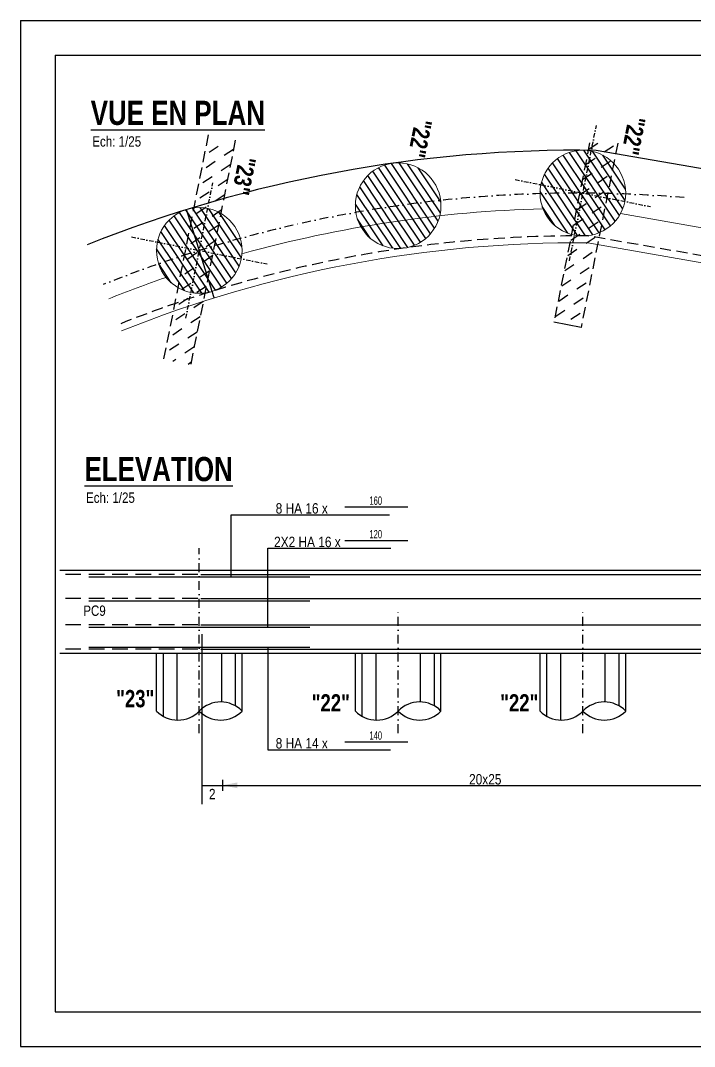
# Model space of a CAD drawing. Header units: centimetres. Extents: x 20328 to 51171, y -21855 to -16644.
# Drawn here: x 39324 to 40301, y -18525 to -17040 of the extents above; entities that cross this region are included whole.
import ezdxf
from ezdxf.enums import TextEntityAlignment as Align

# ---------------------------------------------------------------- set-up
doc = ezdxf.new("R2010")
doc.units = ezdxf.units.CM
doc.header["$LTSCALE"] = 25.4
doc.linetypes.add('CACHEX2', pattern=[19.05, 12.7, -6.35])
doc.linetypes.add('TIRETPTX2', pattern=[50.8, 25.4, -12.7, 0, -12.7])
for name, color, linetype in [('01_cote_gen', 4, 'Continuous'), ('01_fenetres', 171, 'Continuous'), ('01_linteaux', 2, 'Continuous'), ('01_murs_sup', 2, 'CACHEX2'), ('01_poch_murs', 253, 'Continuous'), ('01_texte', 230, 'Continuous')]:
    doc.layers.add(name, color=color, linetype=linetype)
doc.layers.add('01_murs_coup', color=5, linetype='Continuous', lineweight=60)
doc.layers.add('01_PIEUX', color=5, linetype='Continuous', lineweight=60)
doc.styles.add('impact', font='impact.ttf')
doc.styles.add('MATTE_TXT', font='arial.ttf')
doc.styles.add('STYLE2', font='ARIALN.TTF')

msp = doc.modelspace()

# ---------------------------------------------------------------- hatches: boundary and pattern name
at = {"layer": '01_murs_sup'}
h = msp.add_hatch(dxfattribs=at)
h.set_pattern_fill('DASH', color=256, scale=5, angle=33.73111)
h.set_pattern_definition([(33.73111, (60876.027, -22226.338), (4.387162, 22.017812), [15.875, -15.875])])
h.paths.add_polyline_path([(40672.47, -17399.46), (40687.49, -17371.2), (40452.23, -17246.23), (40445.7, -17279)])
h.paths.add_polyline_path([(39635.57, -17213.64), (39594.85, -17213.32), (39531.63, -17530.61), (39570.86, -17538.43)])
h.paths.add_polyline_path([(40402.2, -17219.66), (40332.96, -17219.11), (40445.7, -17279), (40452.23, -17246.23)])
h.paths.add_polyline_path([(40189.4, -17217.99), (40148.68, -17217.67), (40096.99, -17477.05), (40136.22, -17484.86)])
at = {"layer": '01_poch_murs'}
h = msp.add_hatch(dxfattribs=at)
h.set_pattern_fill('ANSI31', color=256, scale=3, angle=-101.26889)
h.set_pattern_definition([(303.73111, (64326.356, 15023.618), (7.9214922, 5.2891952), [])])
h.paths.add_polyline_path([(40199.75, -17302.31, 0.4142136), (40151.06, -17229.39), (40138.95, -17290.2)])
h.paths.add_polyline_path([(40138.95, -17290.2), (40151.06, -17229.39, 0.4142136), (40078.14, -17278.08)])
h.paths.add_polyline_path([(40199.75, -17302.31), (40138.95, -17290.2), (40126.83, -17351, 0.4142136)])
h.paths.add_polyline_path([(40126.83, -17351), (40138.95, -17290.2), (40078.14, -17278.08, 0.4142136)])
h = msp.add_hatch(dxfattribs=at)
h.set_pattern_fill('ANSI31', color=256, scale=3, angle=-101.26889)
h.set_pattern_definition([(303.73111, (64058.814, 15005.347), (7.9214922, 5.2891952), [])])
h.paths.add_polyline_path([(39932.21, -17320.58, 0.4142136), (39883.52, -17247.66), (39871.41, -17308.47)])
h.paths.add_polyline_path([(39871.41, -17308.47), (39883.52, -17247.66, 0.4142136), (39810.6, -17296.35)])
h.paths.add_polyline_path([(39932.21, -17320.58), (39871.41, -17308.47), (39859.29, -17369.27, 0.4142136)])
h.paths.add_polyline_path([(39859.29, -17369.27), (39871.41, -17308.47), (39810.6, -17296.35, 0.4142136)])
h = msp.add_hatch(dxfattribs=at)
h.set_pattern_fill('ANSI31', color=256, scale=3, angle=-101.26889)
h.set_pattern_definition([(303.73111, (63770.791, 14940.608), (7.9214922, 5.2891952), [])])
h.paths.add_polyline_path([(39644.19, -17385.32, 0.4142136), (39595.5, -17312.4), (39583.38, -17373.21)])
h.paths.add_polyline_path([(39583.38, -17373.21), (39595.5, -17312.4, 0.4142136), (39522.58, -17361.09)])
h.paths.add_polyline_path([(39644.19, -17385.32), (39583.38, -17373.21), (39571.27, -17434.01, 0.4142136)])
h.paths.add_polyline_path([(39571.27, -17434.01), (39583.38, -17373.21), (39522.58, -17361.09, 0.4142136)])

# ---------------------------------------------------------------- linework, layer by layer
at = {"layer": '01_cote_gen', "ltscale": 3}
for p, q in [((39604.75, -17441.97), (39564.99, -17314)), ((40136.22, -17484.86), (40096.99, -17477.05))]:
    msp.add_line(p, q, dxfattribs=at)
at = {"layer": '01_fenetres', "ltscale": 30}
for p, q in [((39374.42, -17090.41), (41374.42, -17090.41)), ((39374.42, -17090.41), (39374.42, -18475.41)), ((39374.42, -18475.41), (41374.42, -18475.41))]:
    msp.add_line(p, q, dxfattribs=at)
at = {"layer": '01_linteaux', "linetype": 'TIRETPTX2', "ltscale": 0.01}
for p, q in [((40119.41, -17388.27), (40158.49, -17192.13)), ((39563.84, -17471.28), (39602.92, -17275.14)), ((40040.88, -17270.66), (40237.02, -17309.74)), ((39485.31, -17353.67), (39681.46, -17392.75))]:
    msp.add_line(p, q, dxfattribs=at)
at = {"layer": '01_linteaux', "linetype": 'Continuous', "ltscale": 0.05}
msp.add_line((40545.35, -17295.8), (40158.38, -17228.38), dxfattribs=at)
at = {"layer": '01_linteaux', "linetype": 'CACHEX2', "ltscale": 0.05}
msp.add_line((40504.91, -17414.63), (40146.92, -17352.25), dxfattribs=at)
at = {"layer": '01_linteaux'}
for p, q in [((39794.35, -17744.34), (39885.62, -17744.34)), ((39794.35, -17792.86), (39885.62, -17792.86)), ((39381.61, -17836.17), (39521.38, -17836.17)), ((39423.38, -17845.43), (39743.38, -17845.43)), ((39521.38, -17836.17), (40596.12, -17836.17)), ((39585.38, -17842.17), (40585.12, -17842.17)), ((39585.38, -17877.17), (40585.12, -17877.17)), ((39423.38, -17880.43), (39743.38, -17880.43)), ((39423.38, -17918.43), (39743.38, -17918.43)), ((39585.38, -17915.17), (40585.12, -17915.17)), ((39423.38, -17947.53), (39743.38, -17947.53)), ((39585.38, -17950.17), (40585.12, -17950.17)), ((39381.61, -17956.17), (40596.12, -17956.17)), ((39521.38, -18039.88), (39521.38, -17956.17)), ((39645.38, -18039.88), (39645.38, -17956.17)), ((39809.41, -18039.88), (39809.41, -17956.17)), ((39933.41, -18039.88), (39933.41, -17956.17)), ((40076.95, -18039.88), (40076.95, -17956.17)), ((40200.95, -18039.88), (40200.95, -17956.17)), ((39794.35, -18084.34), (39885.62, -18084.34))]:
    msp.add_line(p, q, dxfattribs=at)
at = {"layer": '01_linteaux', "linetype": 'TIRETPTX2', "ltscale": 0.02}
for p, q in [((39583.38, -18071.87), (39583.38, -17804.13)), ((39871.41, -18071.87), (39871.41, -17890.54)), ((40138.95, -18071.87), (40138.95, -17890.54))]:
    msp.add_line(p, q, dxfattribs=at)
at = {"layer": '01_linteaux', "linetype": 'Continuous', "ltscale": 0.05}
msp.add_arc((40130.48, -19134.18), 1906, 89.16131, 111.85775, dxfattribs=at)
at = {"layer": '01_linteaux', "linetype": 'TIRETPTX2', "ltscale": 0.02}
msp.add_arc((40130.48, -19134.18), 1844, 85.17002, 111.85775, dxfattribs=at)
at = {"layer": '01_linteaux', "linetype": 'CACHEX2', "ltscale": 0.05}
msp.add_arc((40130.48, -19134.18), 1782, 89.47139, 111.85775, dxfattribs=at)
at = {"layer": '01_linteaux'}
for centre, start, end in [((39614.38, -18070.02), 44.19387, 135.80613), ((39902.41, -18070.02), 44.19387, 135.80613), ((40169.95, -18070.02), 44.19387, 135.80613), ((39552.38, -18009.74), 224.19387, 315.80613), ((39614.38, -18009.74), 224.19387, 315.80613), ((39840.41, -18009.74), 224.19387, 315.80613), ((39902.41, -18009.74), 224.19387, 315.80613), ((40107.95, -18009.74), 224.19387, 315.80613), ((40169.95, -18009.74), 224.19387, 315.80613)]:
    msp.add_arc(centre, 43.24, start, end, dxfattribs=at)
at = {"layer": '01_murs_coup', "linetype": 'Continuous', "lineweight": 5}
for p, q in [((40472.7, -17368.41), (40193.45, -17319.76)), ((40501.63, -17424.21), (40146.02, -17362.25))]:
    msp.add_line(p, q, dxfattribs=at)
for radius, start, end in [(1822, 91.54899, 105.44706), (1772, 89.49781, 111.85775), (1822, 109.07104, 111.85775)]:
    msp.add_arc((40130.48, -19134.18), radius, start, end, dxfattribs=at)
at = {"layer": '01_murs_sup', "ltscale": 0.05}
for p, q in [((39596.34, -17205.82), (39531.63, -17530.61)), ((39635.57, -17213.64), (39570.86, -17538.43)), ((40148.68, -17217.67), (40096.99, -17477.05)), ((40189.4, -17217.99), (40136.22, -17484.86))]:
    msp.add_line(p, q, dxfattribs=at)
at = {"layer": '01_murs_sup', "ltscale": 0.07}
for p, q in [((39581.38, -17842.17), (39383.51, -17842.17)), ((39581.38, -17877.17), (39383.51, -17877.17)), ((39581.38, -17915.17), (39383.51, -17915.17)), ((39581.38, -17950.17), (39383.51, -17950.17))]:
    msp.add_line(p, q, dxfattribs=at)
at = {"layer": '01_PIEUX', "linetype": 'Continuous', "lineweight": 5}
for centre in [(40138.95, -17290.2), (39871.41, -17308.47), (39583.38, -17373.21)]:
    msp.add_circle(centre, 62, dxfattribs=at)
at = {"layer": '01_poch_murs'}
for p, q in [((39531.38, -18047.53), (39531.38, -17956.17)), ((39551.38, -18052.96), (39551.38, -17956.17)), ((39615.38, -17956.17), (39615.38, -18026.79)), ((39635.38, -17956.17), (39635.38, -18032.22)), ((39819.41, -18047.53), (39819.41, -17956.17)), ((39839.41, -18052.96), (39839.41, -17956.17)), ((39903.41, -17956.17), (39903.41, -18026.79)), ((39923.41, -17956.17), (39923.41, -18032.22)), ((40086.95, -18047.53), (40086.95, -17956.17)), ((40106.95, -18052.96), (40106.95, -17956.17)), ((40170.95, -17956.17), (40170.95, -18026.79)), ((40190.95, -17956.17), (40190.95, -18032.22))]:
    msp.add_line(p, q, dxfattribs=at)
at = {"layer": '01_texte', "ltscale": 30}
for p, q in [((39324.42, -17040.41), (40374.42, -17040.41)), ((39324.42, -17040.41), (39324.42, -18525.41)), ((39324.42, -17040.41), (41424.42, -17040.41)), ((39629.4, -17845.43), (39629.4, -17755.86)), ((39629.4, -17755.86), (39859.01, -17755.86)), ((39682.8, -17918.43), (39682.8, -17804.38)), ((39682.8, -17804.38), (39860.96, -17804.38)), ((39682.8, -17947.53), (39682.8, -18095.86)), ((39682.8, -18095.86), (39860.09, -18095.86)), ((39324.42, -18525.41), (41424.42, -18525.41))]:
    msp.add_line(p, q, dxfattribs=at)
at = {"layer": '01_texte', "linetype": 'Continuous'}
for p, q in [((39586.86, -17928.41), (39586.86, -18174.48)), ((39616.86, -18139.43), (39616.86, -18155.43)), ((39586.86, -18147.43), (40590.12, -18147.43))]:
    msp.add_line(p, q, dxfattribs=at)
for points in [[(39616.86, -18147.43), (39638.56, -18143.23), (39638.56, -18147.43)], [(39616.86, -18147.43), (39638.56, -18151.63), (39638.56, -18147.43)]]:
    msp.add_solid(points, dxfattribs=at)

# ---------------------------------------------------------------- texts
at = {"layer": '01_texte', "style": 'impact'}
for s, p in [('%%UVUE EN PLAN', (39426.12, -17202.04)), ('%%UELEVATION', (39417.07, -17717.65))]:
    msp.add_text(s, height=35, dxfattribs=at).set_placement(p, align=Align.BOTTOM_LEFT)
for s, rotation, p in [('"22"', 258.73111, (39883.48, -17207.03)), ('"22"', 258.73111, (40192.76, -17203.29)), ('"23"', 258.73111, (39628.46, -17261.44)), ('"23"', 0, (39490.57, -18041.92)), ('"22"', 0, (39773.84, -18048.03)), ('"22"', 0, (40046.8, -18048.03))]:
    msp.add_text(s, height=25, rotation=rotation, dxfattribs=at).set_placement(p, align=Align.BOTTOM_CENTER)
at = {"layer": '01_texte', "style": 'MATTE_TXT', "width": 0.8}
for s, p in [('Ech: 1/25', (39463.73, -17227.45)), ('Ech: 1/25', (39454.67, -17743.06)), ('PC9', (39431.58, -17906.63))]:
    msp.add_text(s, height=15, dxfattribs=at).set_placement(p, align=Align.BOTTOM_CENTER)
at = {"layer": '01_texte', "style": 'STYLE2', "width": 0.8}
for s, p in [('160', (39848.11, -17741.35)), ('120', (39848.11, -17789.87)), ('140', (39848.11, -18081.35))]:
    msp.add_text(s, height=12, dxfattribs=at).set_placement(p, align=Align.RIGHT)
at = {"layer": '01_texte', "style": 'STYLE2'}
for s, p in [('8 HA 16 x', (39769.47, -17754.1)), ('2X2 HA 16 x', (39788.17, -17802.62)), ('8 HA 14 x', (39769.47, -18094.1)), ('20x25', (40020.96, -18146.17)), ('2', (39606.92, -18167.59))]:
    msp.add_text(s, height=15, dxfattribs=at).set_placement(p, align=Align.RIGHT)

doc.saveas('drawing.dxf')
